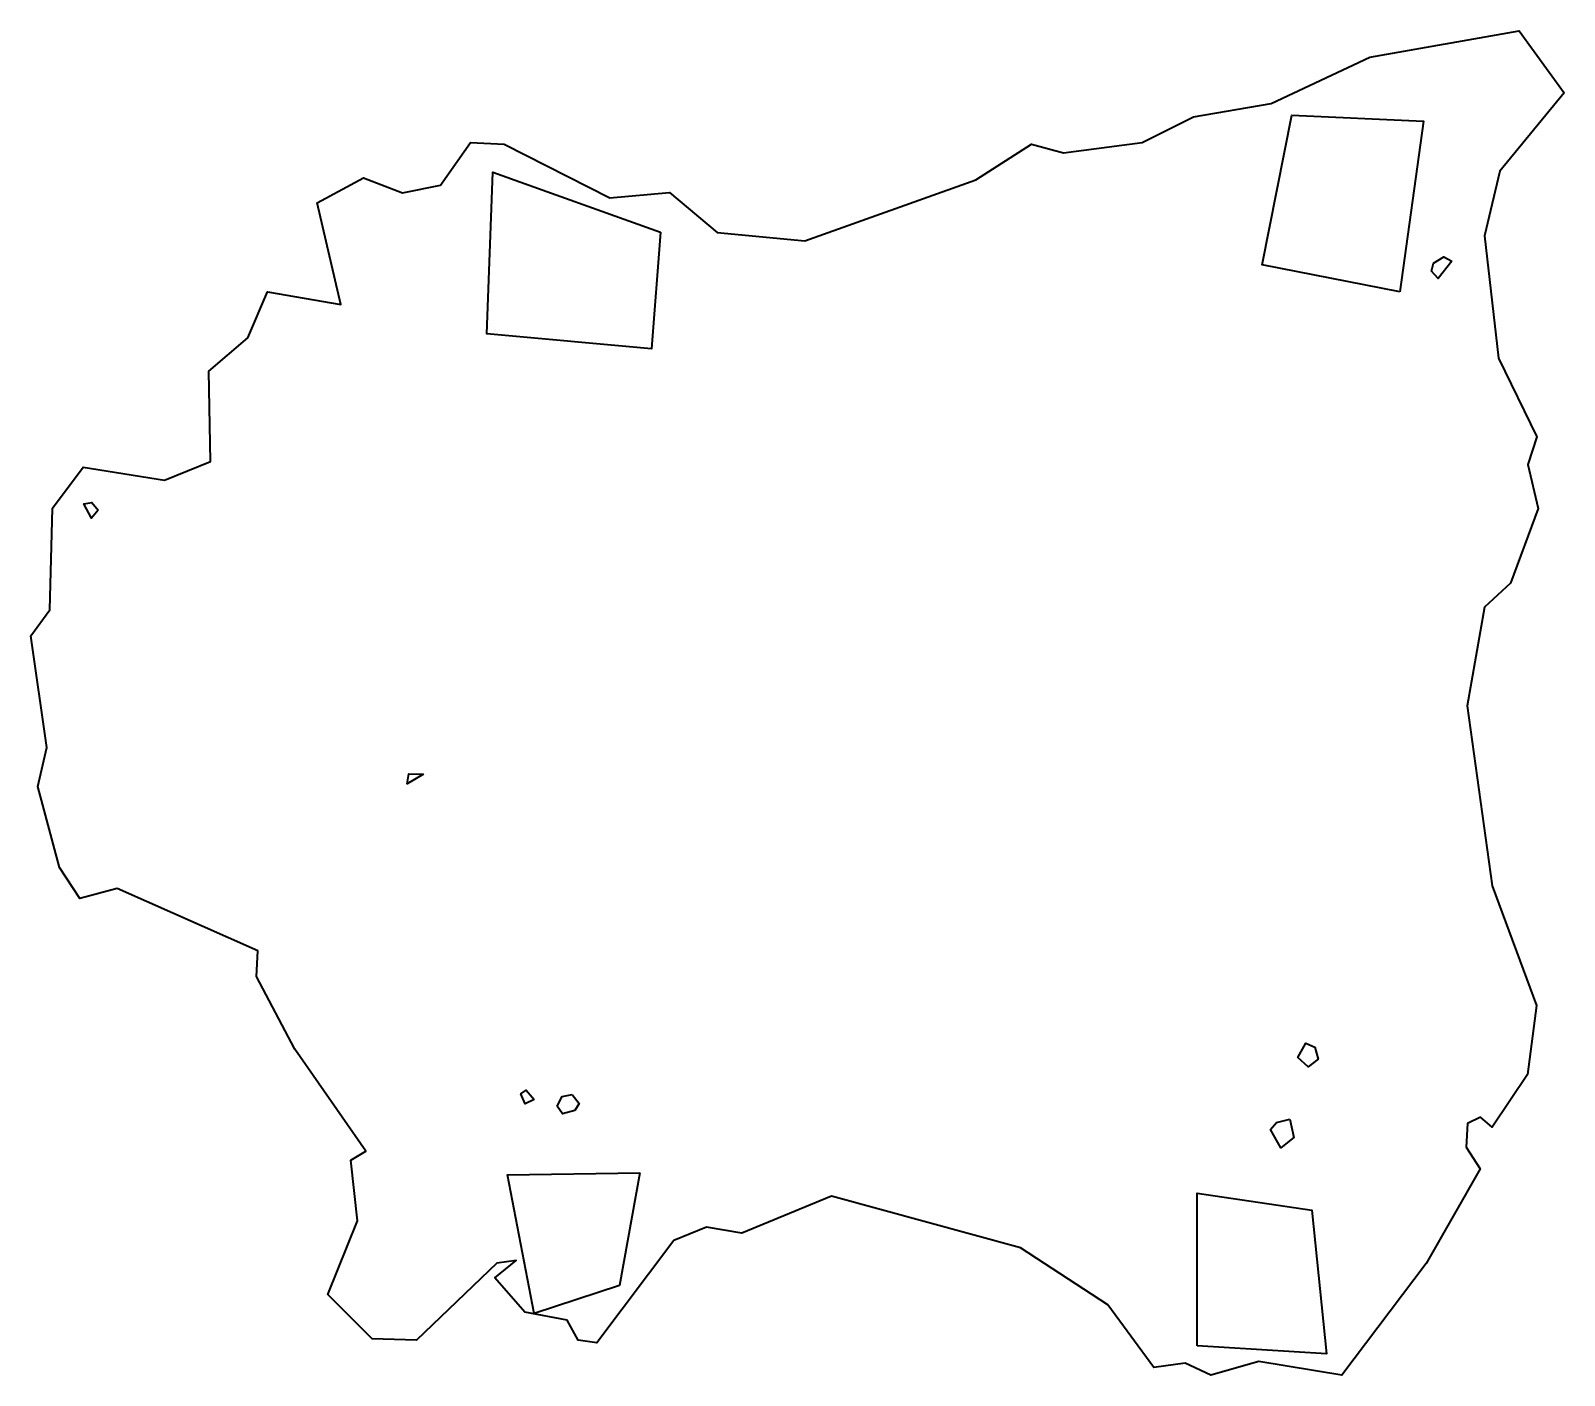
# Model space of a CAD drawing. Extents: x 0 to 10248, y -8983 to 0.
import ezdxf

# ---------------------------------------------------------------- set-up
doc = ezdxf.new("R2010")
doc.units = 0
doc.linetypes.add('Solid', pattern=[0])
for name, color, linetype in [('zone_0_q1', 7, 'Continuous'), ('zone_1_q1', 7, 'Continuous'), ('zone_2_q1', 7, 'Continuous'), ('zone_3_q1', 7, 'Continuous')]:
    doc.layers.add(name, color=color, linetype=linetype)

msp = doc.modelspace()

# ---------------------------------------------------------------- linework, layer by layer
at = {"color": 0, "linetype": 'Solid', "lineweight": 35}
for points in [[(895, -3003), (1201, -2879), (1190, -2275), (1450, -2052), (1582, -1745), (2073, -1829), (1914, -1149), (2223, -983), (2485, -1083), (2738, -1031), (2940, -748), (3163, -759), (3869, -1116), (4269, -1082), (4587, -1349), (5172, -1404), (6316, -997), (6687, -758), (6901, -815), (7426, -747), (7769, -575), (8288, -486), (8949, -178), (9946, 0), (10248, -416), (9818, -939), (9714, -1370), (9808, -2187), (10065, -2714), (10005, -2899), (10074, -3193), (9888, -3690), (9714, -3851), (9599, -4510), (9766, -5714), (10063, -6512), (10001, -6973), (9766, -7325), (9688, -7258), (9600, -7300), (9591, -7459), (9685, -7604), (9325, -8237), (8762, -8981), (8207, -8891), (7885, -8983), (7715, -8902), (7505, -8931), (7198, -8512), (6613, -8132), (5351, -7787), (4753, -8034), (4516, -7993), (4298, -8083), (3783, -8767), (3658, -8749), (3585, -8615), (3302, -8560), (3102, -8331), (3245, -8216), (3114, -8234), (2578, -8748), (2282, -8740), (1986, -8444), (2184, -7950), (2140, -7545), (2239, -7486), (1766, -6803), (1508, -6318), (1518, -6147), (579, -5730), (329, -5798), (192, -5590), (48, -5049), (107, -4788), (0, -4042), (127, -3869), (145, -3190), (350, -2916), (895, -3003)], [(9497, -1539), (9405, -1656), (9361, -1606), (9373, -1554), (9443, -1510), (9497, -1539)], [(451, -3203), (407, -3256), (356, -3160), (409, -3153), (451, -3203)], [(2624, -4968), (2515, -5032), (2526, -4964), (2624, -4968)], [(8580, -6791), (8603, -6872), (8537, -6922), (8468, -6860), (8520, -6763), (8580, -6791)], [(3364, -7140), (3304, -7170), (3276, -7102), (3311, -7078), (3364, -7140)], [(3619, -7108), (3665, -7166), (3636, -7214), (3554, -7236), (3517, -7184), (3551, -7120), (3619, -7108)], [(8413, -7271), (8440, -7394), (8353, -7463), (8284, -7340), (8324, -7293), (8413, -7271)]]:
    msp.add_lwpolyline(points, close=True, dxfattribs=at)
at = {"layer": 'zone_0_q1', "color": 40, "linetype": 'Solid', "lineweight": 35}
msp.add_lwpolyline([(9148, -1745), (8228, -1565), (8428, -565), (9308, -605), (9148, -1745)], close=True, dxfattribs=at)
at = {"layer": 'zone_1_q1', "color": 40, "linetype": 'Solid', "lineweight": 35}
msp.add_lwpolyline([(4208, -1345), (4148, -2125), (3048, -2025), (3088, -945), (4208, -1345)], close=True, dxfattribs=at)
at = {"layer": 'zone_2_q1', "color": 40, "linetype": 'Solid', "lineweight": 35}
msp.add_lwpolyline([(7794, -8785), (7794, -7767), (8560, -7879), (8658, -8840), (7794, -8785)], close=True, dxfattribs=at)
at = {"layer": 'zone_3_q1', "color": 40, "linetype": 'Solid', "lineweight": 35}
msp.add_lwpolyline([(4071, -7630), (3934, -8384), (3365, -8570), (3186, -7644), (4071, -7630)], close=True, dxfattribs=at)

doc.saveas('drawing.dxf')
